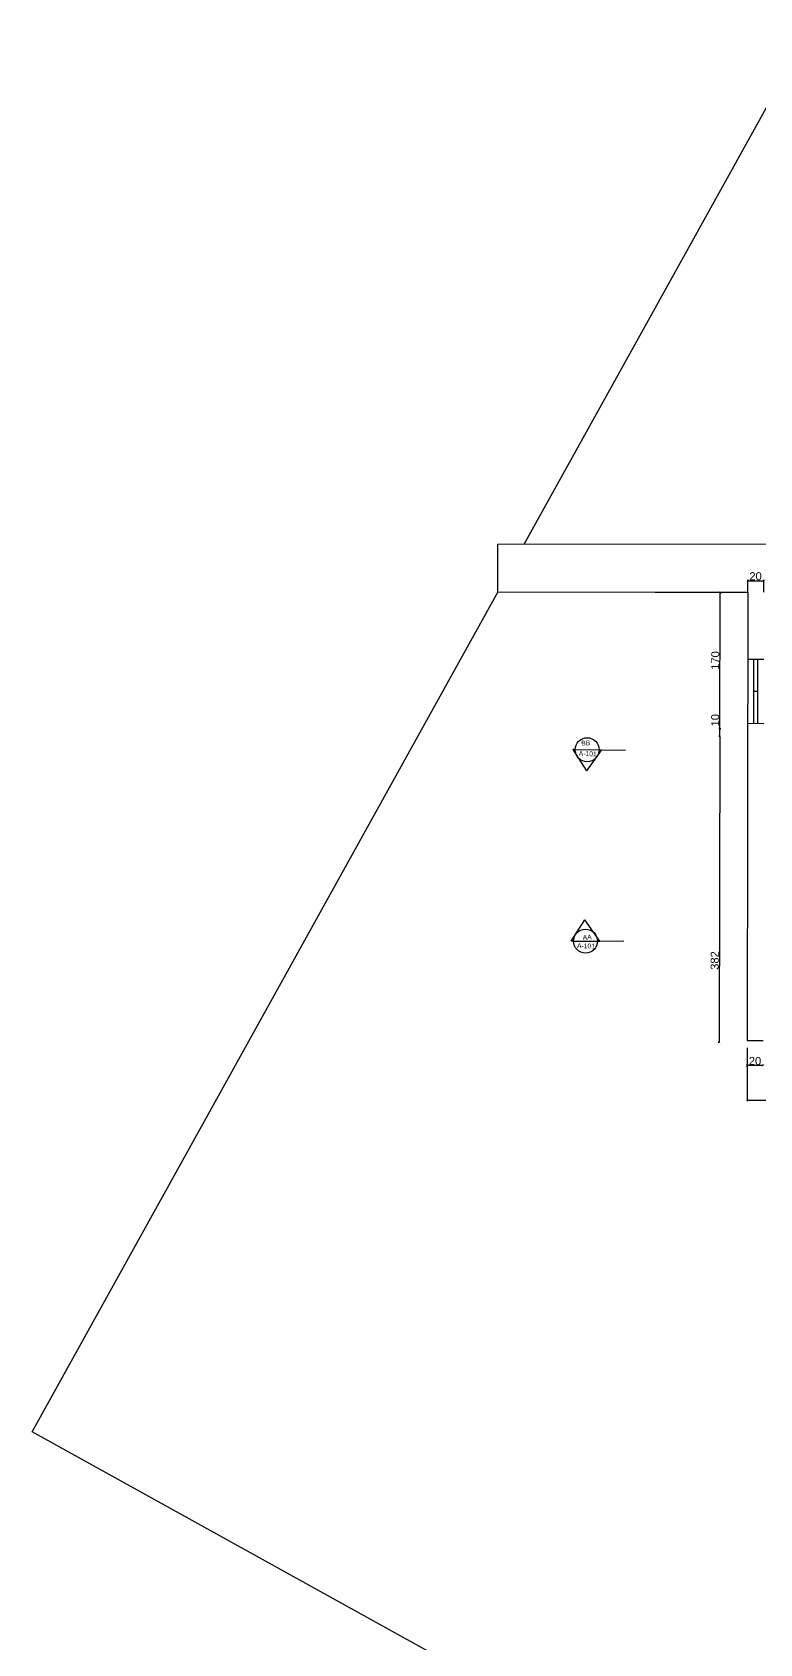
# Model space of a CAD drawing. Header units: millimetres. Extents: x 1116 to 6757, y -1736 to 5159.
# Drawn here: x 2255 to 3165, y 3145 to 5159 of the extents above; entities that cross this region are included whole.
import ezdxf

# ---------------------------------------------------------------- set-up
doc = ezdxf.new("R2010")
doc.units = ezdxf.units.MM
for name, color, linetype in [('A-GLAZ-FULL', 4, 'Continuous'), ('A-WALL-FULL-EXTR', 1, 'Continuous'), ('QUOTE', 5, 'Continuous')]:
    doc.layers.add(name, color=color, linetype=linetype)
doc.styles.get("Standard").update_dxf_attribs({"font": 'arial.ttf'})
doc.dimstyles.new('ISO-25', dxfattribs={"dimtxt": 2.5, "dimasz": 2.5, "dimexe": 1.25, "dimexo": 0.625, "dimtad": 1, "dimtxsty": 'Standard', "dimcen": 2.5, "dimadec": 0, "dimazin": 0, "dimtfac": 1, "dimtmove": 0, "dimatfit": 3, "dimfxl": 1, "dimarcsym": 0})

# ---------------------------------------------------------------- blocks, each defined once
blk = doc.blocks.new('_ArchTick')
at = {"color": 0, "linetype": 'ByBlock', "const_width": 0.15}
blk.add_lwpolyline([(-0.5, -0.5), (0.5, 0.5)], dxfattribs=at)
blk = doc.blocks.new('*D3')
at = {"layer": 'Defpoints', "color": 0, "transparency": 16777216}
for p in [(3114.7, 4278.9), (3113.9, 3896.5), (3113.9, 3896.5)]:
    blk.add_point(p, dxfattribs=at)
at = {"layer": 'QUOTE', "color": 0, "lineweight": -2, "transparency": 16777216}
for p, q in [((3114, 4278.9), (3113.4, 4278.9)), ((3114.7, 4278.9), (3113.9, 3896.5)), ((3113.3, 3896.5), (3112.6, 3896.5))]:
    blk.add_line(p, q, dxfattribs=at)
at = {"layer": 'QUOTE', "color": 0, "lineweight": -2, "transparency": 16777216, "xscale": 3, "yscale": 3, "zscale": 3}
for p, rotation in [((3114.7, 4278.9), 89.88658176691052), ((3113.9, 3896.5), 269.8865817669105)]:
    blk.add_blockref('_ArchTick', p, dxfattribs=dict(at, rotation=rotation))
at = {"layer": 'QUOTE', "color": 0, "transparency": 16777216, "insert": (3108.4, 3998.9), "char_height": 10, "attachment_point": 5, "rotation": 89.8866}
blk.add_mtext('382', dxfattribs=at)
blk = doc.blocks.new('*D4')
at = {"layer": 'Defpoints', "color": 0, "transparency": 16777216}
for p in [(3148.8, 3890.2), (4036.7, 3891.7), (4036.9, 3825.9)]:
    blk.add_point(p, dxfattribs=at)
at = {"layer": 'QUOTE', "color": 0, "lineweight": -2, "transparency": 16777216}
for p, q in [((3148.8, 3889.6), (3148.9, 3823.1)), ((4036.7, 3891.1), (4036.9, 3824.6)), ((3148.9, 3824.4), (4036.9, 3825.9))]:
    blk.add_line(p, q, dxfattribs=at)
at = {"layer": 'QUOTE', "color": 0, "lineweight": -2, "transparency": 16777216, "xscale": 3, "yscale": 3, "zscale": 3}
for p, rotation in [((4036.9, 3825.9), 0.09722768455243386), ((3148.9, 3824.4), 180.0972276845525)]:
    blk.add_blockref('_ArchTick', p, dxfattribs=dict(at, rotation=rotation))
at = {"layer": 'QUOTE', "color": 0, "transparency": 16777216, "insert": (3592.9, 3830.9), "char_height": 10, "attachment_point": 5, "rotation": 0.0972}
blk.add_mtext('888', dxfattribs=at)
blk = doc.blocks.new('*D13')
at = {"layer": 'Defpoints', "color": 0, "transparency": 16777216}
for p in [(3114.7, 4288.9), (3114.7, 4288.9), (3114.7, 4278.9)]:
    blk.add_point(p, dxfattribs=at)
at = {"layer": 'QUOTE', "color": 0, "lineweight": -2, "transparency": 16777216}
for p, q in [((3114.7, 4288.9), (3114.7, 4306.5)), ((3114, 4288.9), (3113.4, 4288.9)), ((3114, 4278.9), (3113.4, 4278.9)), ((3114.7, 4278.9), (3114.7, 4288.9))]:
    blk.add_line(p, q, dxfattribs=at)
at = {"layer": 'QUOTE', "color": 0, "lineweight": -2, "transparency": 16777216, "xscale": 3, "yscale": 3, "zscale": 3}
for p, rotation in [((3114.7, 4288.9), 89.8865817669115), ((3114.7, 4278.9), 269.8865817669115)]:
    blk.add_blockref('_ArchTick', p, dxfattribs=dict(at, rotation=rotation))
at = {"layer": 'QUOTE', "color": 0, "transparency": 16777216, "insert": (3109, 4299.2), "char_height": 10, "attachment_point": 5, "rotation": 89.8866}
blk.add_mtext('10', dxfattribs=at)
blk = doc.blocks.new('*D27')
at = {"layer": 'Defpoints', "color": 0, "transparency": 16777216}
for p in [(3115, 4458.9), (3115, 4458.9), (3114.7, 4288.9)]:
    blk.add_point(p, dxfattribs=at)
at = {"layer": 'QUOTE', "color": 0, "lineweight": -2, "transparency": 16777216}
for p, q in [((3114.7, 4288.9), (3115, 4458.9)), ((3115.6, 4458.9), (3116.3, 4458.9)), ((3115.3, 4288.9), (3115.9, 4288.9))]:
    blk.add_line(p, q, dxfattribs=at)
at = {"layer": 'QUOTE', "color": 0, "lineweight": -2, "transparency": 16777216, "xscale": 3, "yscale": 3, "zscale": 3}
for p, rotation in [((3115, 4458.9), 89.88658176691115), ((3114.7, 4288.9), 269.8865817669111)]:
    blk.add_blockref('_ArchTick', p, dxfattribs=dict(at, rotation=rotation))
at = {"layer": 'QUOTE', "color": 0, "transparency": 16777216, "insert": (3109.1, 4373.9), "char_height": 10, "attachment_point": 5, "rotation": 89.8866}
blk.add_mtext('170', dxfattribs=at)
blk = doc.blocks.new('*D14')
at = {"layer": 'Defpoints', "color": 0, "transparency": 16777216}
for p in [(3148.7, 3867.6), (3148.7, 3867.6), (3168.7, 3867.5)]:
    blk.add_point(p, dxfattribs=at)
at = {"layer": 'QUOTE', "color": 0, "lineweight": -2, "transparency": 16777216}
for p, q in [((3148.7, 3868.2), (3148.7, 3868.8)), ((3168.7, 3867.5), (3148.7, 3867.6)), ((3168.7, 3868.2), (3168.7, 3868.8))]:
    blk.add_line(p, q, dxfattribs=at)
at = {"layer": 'QUOTE', "color": 0, "lineweight": -2, "transparency": 16777216, "xscale": 3, "yscale": 3, "zscale": 3}
for p, rotation in [((3148.7, 3867.6), 179.8865817669141), ((3168.7, 3867.5), 359.886581766914)]:
    blk.add_blockref('_ArchTick', p, dxfattribs=dict(at, rotation=rotation))
at = {"layer": 'QUOTE', "color": 0, "transparency": 16777216, "insert": (3158.7, 3873.3), "char_height": 10, "attachment_point": 5, "rotation": 359.8866}
blk.add_mtext('20', dxfattribs=at)
blk = doc.blocks.new('*D31')
at = {"layer": 'Defpoints', "color": 0, "transparency": 16777216}
for p in [(3169.9, 4473.5), (3149.9, 4458.8), (3169.9, 4458.8)]:
    blk.add_point(p, dxfattribs=at)
at = {"layer": 'QUOTE', "color": 0, "lineweight": -2, "transparency": 16777216}
for p, q in [((3149.9, 4459.5), (3149.9, 4474.8)), ((3149.9, 4473.5), (3169.9, 4473.5)), ((3169.9, 4459.4), (3169.9, 4474.7))]:
    blk.add_line(p, q, dxfattribs=at)
at = {"layer": 'QUOTE', "color": 0, "lineweight": -2, "transparency": 16777216, "xscale": 3, "yscale": 3, "zscale": 3}
for p, rotation in [((3149.9, 4473.5), 179.8865817669141), ((3169.9, 4473.5), 359.886581766914)]:
    blk.add_blockref('_ArchTick', p, dxfattribs=dict(at, rotation=rotation))
at = {"layer": 'QUOTE', "color": 0, "transparency": 16777216, "insert": (3159.4, 4479.2), "char_height": 10, "attachment_point": 5, "rotation": 359.8866}
blk.add_mtext('20', dxfattribs=at)

msp = doc.modelspace()

# ---------------------------------------------------------------- linework, layer by layer
at = {"layer": 'A-GLAZ-FULL', "ltscale": 0.1}
for p, q in [((3169.737, 4374.948), (3149.738, 4374.987)), ((3157.079, 4294.973), (3157.238, 4374.973)), ((3162.079, 4294.963), (3162.237, 4374.963)), ((3162.158, 4334.963), (3157.158, 4334.973)), ((3169.579, 4294.948), (3149.579, 4294.988))]:
    msp.add_line(p, q, dxfattribs=at)
at = {"layer": 'A-WALL-FULL-EXTR'}
for p, q in [((2870.419, 4519.4), (3225.045, 5159.161)), ((2837.197, 4459.465), (2837.316, 4519.465)), ((3174.138, 4518.798), (2837.316, 4519.465)), ((2255.426, 3409.922), (2837.197, 4459.465)), ((3033.792, 4459.076), (2837.197, 4459.465)), ((3149.904, 4458.846), (3033.792, 4459.076)), ((4004.665, 2440.302), (2255.426, 3409.922))]:
    msp.add_line(p, q, dxfattribs=at)
at = {"layer": 'A-WALL-FULL-EXTR', "ltscale": 0.1}
for p, q in [((3149.904, 4458.846), (3148.795, 3898.879)), ((3148.795, 3898.879), (3168.795, 3898.84))]:
    msp.add_line(p, q, dxfattribs=at)
at = {"layer": 'QUOTE'}
for p, q in [((2933.926, 4262.498), (2930.927, 4262.521)), ((2930.927, 4262.521), (2948.163, 4235.984)), ((2933.926, 4262.498), (2963.926, 4262.264)), ((2966.925, 4262.241), (2948.163, 4235.984)), ((2963.926, 4262.264), (2966.925, 4262.241)), ((2966.925, 4262.241), (2996.925, 4262.007)), ((2928.925, 4023.098), (2946.225, 4049.594)), ((2964.925, 4023.292), (2946.225, 4049.594)), ((2931.925, 4023.114), (2928.925, 4023.098)), ((2931.925, 4023.114), (2961.925, 4023.276)), ((2961.925, 4023.276), (2964.925, 4023.292)), ((2964.925, 4023.292), (2994.924, 4023.453))]:
    msp.add_line(p, q, dxfattribs=at)
for centre in [(2948.926, 4262.381), (2946.925, 4023.195)]:
    msp.add_circle(centre, 15, dxfattribs=at)

# ---------------------------------------------------------------- texts
for s, rotation, p in [('BB', 1.367829, (2941.642, 4267.655)), ('A-101', 357.755543, (2938.397, 4254.882)), ('AA', 3.137027, (2943.539, 4024.859)), ('A-101', 358.705068, (2936.266, 4014.471))]:
    msp.add_text(s, height=6, rotation=rotation, dxfattribs=at).set_placement(p)

# ---------------------------------------------------------------- dimensions: what is measured, and where the dimension line sits
for base, p1, p2, angle, picture, middle in [((3169.932, 4473.462), (3149.904, 4458.846), (3169.903, 4458.807), 359.886582, '*D31', (3159.425, 4473.482)), ((3113.894, 3896.543), (3114.651, 4278.914), (3113.894, 3896.543), 269.886582, '*D3', (3114.097, 3998.93))]:
    dim = msp.add_linear_dim(base=base, p1=p1, p2=p2, angle=angle, dimstyle='ISO-25', override={"dimtxt": 10, "dimasz": 3, "dimdec": 0, "dimblk1": 'ArchTick', "dimblk2": 'ArchTick', "dimsah": 1}, dxfattribs=at)
    dim.commit()
    dim.dimension.update_dxf_attribs({"geometry": picture, "text_midpoint": middle, "dimtype": 161})
for p1, p2, distance, picture, middle in [((3114.671, 4288.914), (3115.007, 4458.915), 0, '*D27', (3109.108, 4373.926)), ((3114.651, 4278.914), (3114.671, 4288.914), 0, '*D13', (3108.96, 4299.225)), ((3148.778, 3890.198), (4036.739, 3891.705), -65.81, '*D4', (3592.86, 3830.872)), ((3168.733, 3867.525), (3148.733, 3867.565), 0, '*D14', (3158.744, 3873.276))]:
    dim = msp.add_aligned_dim(p1=p1, p2=p2, distance=distance, dimstyle='ISO-25', override={"dimtxt": 10, "dimasz": 3, "dimdec": 0, "dimblk1": 'ArchTick', "dimblk2": 'ArchTick', "dimsah": 1}, dxfattribs=at)
    dim.commit()
    dim.dimension.update_dxf_attribs({"geometry": picture, "text_midpoint": middle})

doc.saveas('drawing.dxf')
